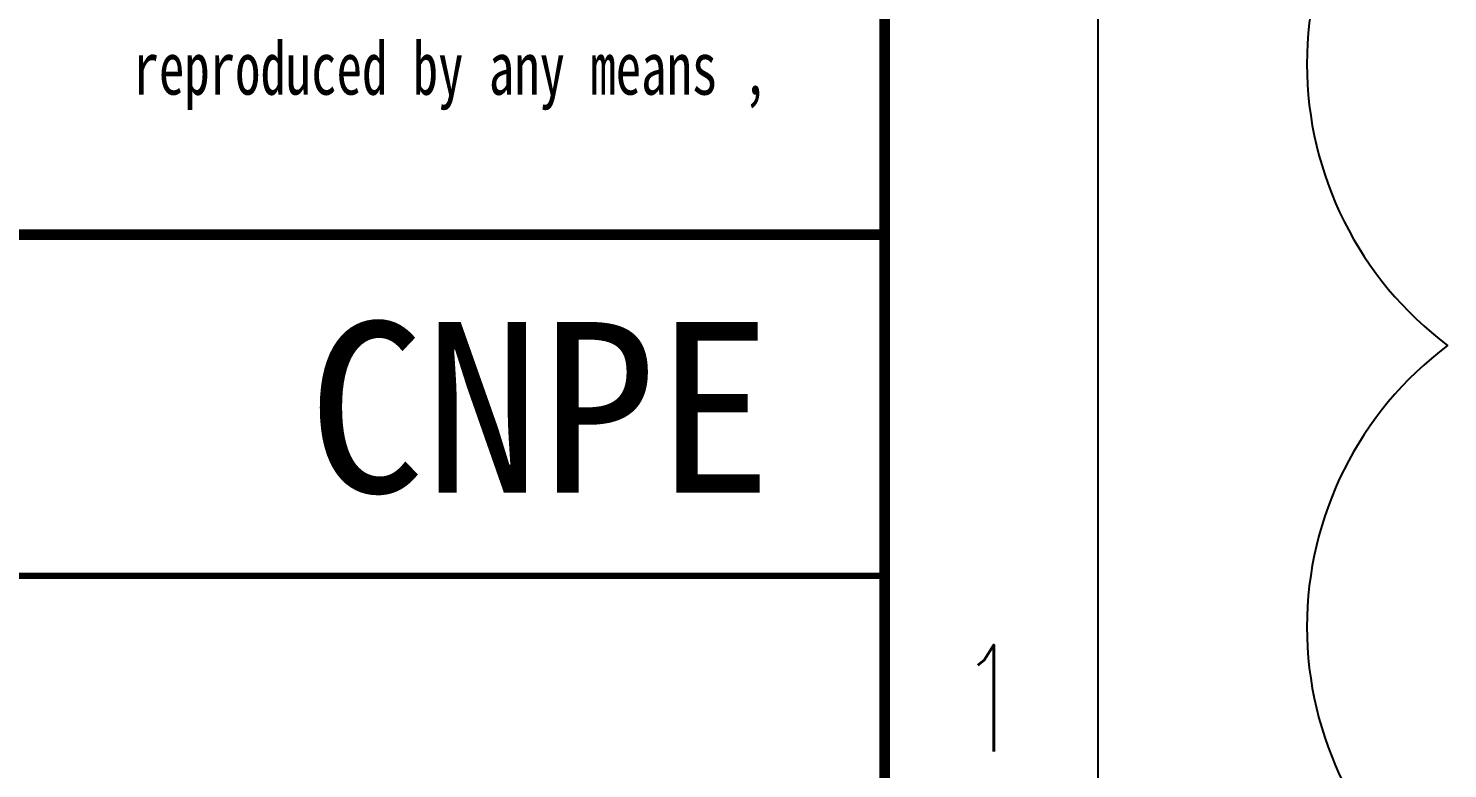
# Model space of a CAD drawing. Header units: inches. Extents: x 15 to 3191, y -520 to 602.
# Drawn here: x 805.8 to 872.3, y 50.6 to 85.4 of the extents above; entities that cross this region are included whole.
import ezdxf
from ezdxf.enums import TextEntityAlignment as Align

# ---------------------------------------------------------------- set-up
doc = ezdxf.new("R2010")
doc.units = ezdxf.units.IN
for name, color, linetype in [('1', 7, 'Continuous'), ('FEATURE_ANNOTATIONS', 1, 'Continuous'), ('LEGEND_BBOX', 1, 'Continuous'), ('PUB_TEXT', 7, 'Continuous'), ('图框', 4, 'Continuous')]:
    doc.layers.add(name, color=color, linetype=linetype)
doc.styles.add('HZ', font='txt_____.ttf', dxfattribs={"width": 0.7, "bigfont": 'HZTXT'})
doc.styles.add('宋体', font='SimSun.ttf', dxfattribs={"width": 0.7})

# ---------------------------------------------------------------- blocks, each defined once
blk = doc.blocks.new('tk1')
at = {"layer": '图框'}
for p, q in [((10, 584), (10, -10)), ((0, 287), (0, 0)), ((0, 287), (0, 0)), ((0, 287), (0, 0)), ((0, 287), (0, 0))]:
    blk.add_line(p, q, dxfattribs=at)
at = {"layer": '图框', "color": 1}
blk.add_line((0, 574), (0, 0), dxfattribs=at)
at = {"layer": '图框', "style": 'HZ', "width": 0.7}
blk.add_text('1', height=5, dxfattribs=at).set_placement((4.961, 33.756), align=Align.CENTER)

msp = doc.modelspace()

# ---------------------------------------------------------------- linework, layer by layer
at = {"layer": '1', "color": 7}
for points, const_width in [([(665.932, 17.681), (845.932, 17.681), (845.932, 91.681)], 0.5), ([(665.932, 59.681), (845.932, 59.681)], 0.3)]:
    msp.add_lwpolyline(points, dxfattribs=dict(at, const_width=const_width))
at = {"layer": '1', "color": 7, "const_width": 0.5}
msp.add_lwpolyline([(665.932, 75.681), (845.932, 75.681), (845.932, 17.681), (665.932, 17.681)], close=True, dxfattribs=at)
at = {"layer": 'FEATURE_ANNOTATIONS', "color": 1}
msp.add_lwpolyline([(726.832, 176.081, 0.5), (755.932, 176.081, 0.5), (785.032, 176.081, 0.5), (814.132, 176.081, 0.5), (843.232, 176.081, 0.5), (872.332, 176.081, 0.5), (872.332, 149.681, 0.5), (872.332, 123.281, 0.5), (872.332, 96.881, 0.5), (872.332, 70.481, 0.5), (872.332, 44.081, 0.5), (872.332, 17.681, 0.5), (872.332, -8.719, 0.5), (843.232, -8.719, 0.5), (814.132, -8.719, 0.5), (785.032, -8.719, 0.5), (755.932, -8.719, 0.5), (726.832, -8.719, 0.5)], format="xyb", dxfattribs=at)
at = {"layer": 'LEGEND_BBOX', "color": 1}
msp.add_lwpolyline([(665.932, 17.681), (845.932, 17.681), (845.932, 149.681), (665.932, 149.681)], close=True, dxfattribs=at)

# ---------------------------------------------------------------- block references
at = {"linetype": 'Continuous'}
msp.add_blockref('tk1', (845.932, 17.681), dxfattribs=at)

# ---------------------------------------------------------------- texts
at = {"layer": '1', "color": 7, "ltscale": 0.8, "style": '宋体', "width": 0.7}
msp.add_text('reproduced by any means , ', height=2.5, dxfattribs=at).set_placement((810.693, 82.246))
at = {"layer": 'PUB_TEXT', "color": 7, "style": '宋体'}
msp.add_text('CNPE', height=8, dxfattribs=at).set_placement((818.886, 63.584))

doc.saveas('drawing.dxf')
